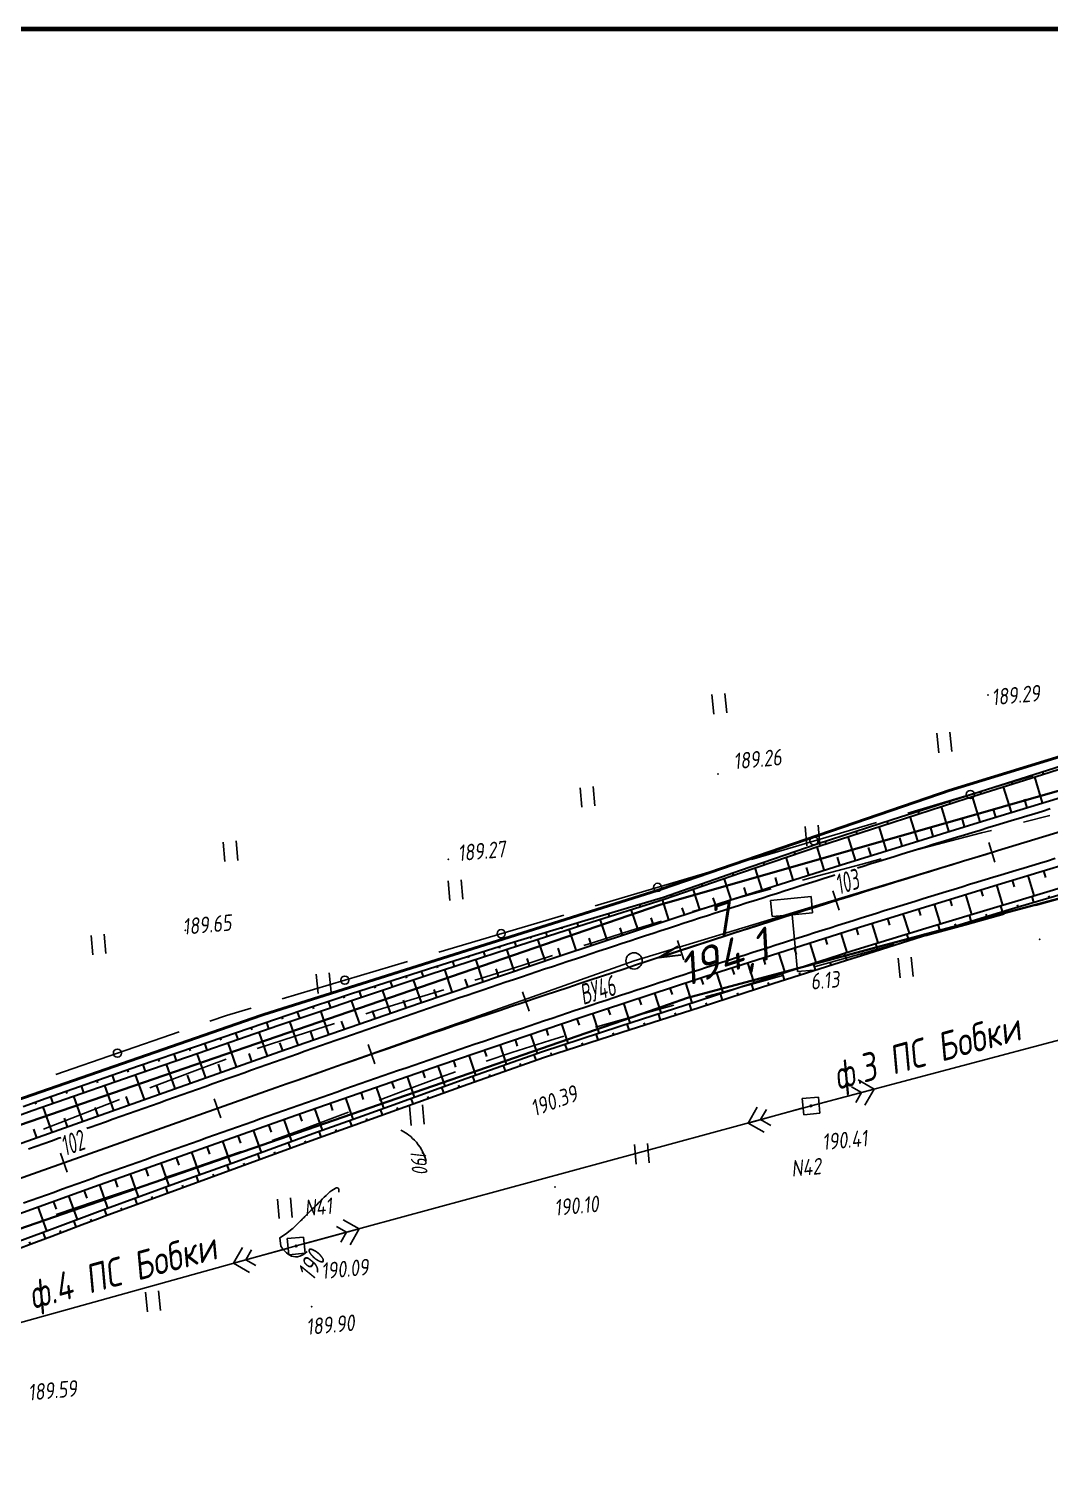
# Model space of a CAD drawing. Header units: millimetres. Extents: x 1808 to 2910, y -1045 to 155.
# Drawn here: x 1930 to 2055.2, y -933.8 to -755.5 of the extents above; entities that cross this region are included whole.
import ezdxf

# ---------------------------------------------------------------- set-up
doc = ezdxf.new("R2010")
doc.units = ezdxf.units.MM
doc.linetypes.add('CONTI', pattern=[0])
for name, color, linetype, lineweight in [('10', 1, 'Continuous', 35), ('КОПИЯ_ОСЬ_13_ОТКОСЫ', 7, 'Continuous', 30), ('КОПИЯ_ОСЬ_ГРАНИЦЫ_ПОЛОС', 7, 'Continuous', 30), ('ОСЬ_ВЕРХ_ПОКРЫТИЯ_ГРАНИЦЫ_ПОЛОС', 7, 'Continuous', 30), ('ОСЬ_ВЕРХ_ПОКРЫТИЯ_ОСЬ', 1, 'Continuous', 30), ('Уклоны ПЧ', 5, 'Continuous', 30)]:
    doc.layers.add(name, color=color, linetype=linetype, lineweight=lineweight)
for name, color, linetype in [('_Оформление', 7, 'Continuous'), ('_Ростелеком', 6, 'Continuous'), ('GOR_BDEFAULT', 212, 'CONTI'), ('NAD_MDEFAULT', 7, 'CONTI'), ('PI_OTDEFAULT', 172, 'CONTI'), ('PI_TTDEFAULT', 5, 'CONTI'), ('PLN_O', 7, 'CONTI'), ('SIT_LDEFAULT', 7, 'CONTI'), ('USLZNDEFAULT', 7, 'CONTI'), ('ZAPSKDEFAULT', 7, 'CONTI'), ('КОПИЯ_ОСЬ_ТАНГЕНСЫ', 1, 'Continuous'), ('ОСЬ_ВЕРХ_ПОКРЫТИЯ_ПИКЕТЫ', 1, 'Continuous')]:
    doc.layers.add(name, color=color, linetype=linetype)
doc.styles.add('eskd', font='isocpeur.ttf', dxfattribs={"width": 1.2, "height": 2})
doc.styles.add('SHRFT', font='isocpeui.ttf')
doc.styles.get("Standard").update_dxf_attribs({"font": 'isocpeui.ttf'})
doc.styles.add('ГОСТ', font='isocpeur.ttf', dxfattribs={"height": 4})
doc.linetypes.add('Связь', pattern='A,12.5,[130,ltypeshp.shx,S=1,R=-30,X=0,Y=0.9],1,[130,ltypeshp.shx,S=1,R=-30,X=0,Y=0.9],1,[130,ltypeshp.shx,S=1,R=-30,X=0,Y=0.9],4.5', length=19)

# ---------------------------------------------------------------- blocks, each defined once
blk = doc.blocks.new('BL_2011')
at = {"color": 0}
for p, q in [((0, 0), (0, 2.4)), ((1.6, 0), (1.6, 2.4))]:
    blk.add_line(p, q, dxfattribs=at)
blk = doc.blocks.new('BL_27')
at = {"color": 0}
for p, q in [((1, 1), (-1, 1)), ((-1, 1), (-1, -1)), ((1, -1), (1, 1)), ((-1, -1), (1, -1))]:
    blk.add_line(p, q, dxfattribs=at)
blk.add_circle((0, 0), 0.1, dxfattribs=at)
blk = doc.blocks.new('BL_13')
at = {"color": 0}
for p, q in [((-2.5, 7), (-2.5, 9)), ((-2.5, 9), (2.5, 9)), ((2.5, 9), (2.5, 7)), ((0, 7), (-2.5, 7)), ((0, 0), (0, 7)), ((2.5, 7), (0, 7)), ((2, 0), (0, 0))]:
    blk.add_line(p, q, dxfattribs=at)
blk = doc.blocks.new('Стрелка')
at = {"layer": 'Уклоны ПЧ', "ltscale": 2}
for points in [[(-0.02, -0.05), (-0.02, 17.97)], [(-0.02, -0.05), (-0.58, 2.62)], [(-0.02, -0.05), (0.53, 2.62)]]:
    blk.add_lwpolyline(points, dxfattribs=at)

msp = doc.modelspace()

# ---------------------------------------------------------------- linework, layer by layer
at = {"layer": '10'}
for points in [[(2340.8, -809.75), (2326.22, -807.28), (2312.08, -805.76), (2278.54, -802.18), (2261.97, -800.24), (2163.25, -813), (2163.25, -813), (2069.02, -837.92), (2070.37, -844.9), (2007.36, -862.93), (1993.22, -867.8), (1864.53, -912.06), (1853.36, -914.89)], [(2650.1, -861.16), (2626.95, -857.05), (2570.11, -856.09), (2565.26, -865.7), (2519.43, -865.27), (2470.7, -857.69), (2465.22, -856.38), (2469.16, -847.43), (2442.03, -843.61), (2381.61, -830.69), (2299.11, -815.87), (2220.12, -825.4), (2217.18, -825.21), (2172.07, -831.2), (2010.75, -874.33), (2006.06, -875.95), (1867.8, -923.77), (1857.45, -929.54)], [(1857.45, -929.54), (1867.8, -923.77), (2006.06, -875.95), (2010.75, -874.33), (2172.07, -831.2), (2217.18, -825.21), (2220.12, -825.4), (2299.11, -815.87), (2381.61, -830.69)]]:
    msp.add_lwpolyline(points, dxfattribs=at)
at = {"layer": '_Оформление', "lineweight": 70, "ltscale": 200}
msp.add_lwpolyline([(2910.36, -755.52), (1807.57, -755.52), (1807.57, -1041.4), (2910.36, -1041.4)], close=True, dxfattribs=at)
at = {"layer": '_Ростелеком', "color": 5, "linetype": 'Связь', "const_width": 0.35}
msp.add_lwpolyline([(2340.8, -809.75), (2326.23, -807.2), (2312.08, -805.76), (2291.55, -803.57), (2261.95, -801.04), (2233.77, -804.47), (2208.72, -807.74), (2183.25, -810.74), (2183.25, -810.74), (2163.25, -813), (2122.18, -823.87), (2079.78, -837.58), (2042.87, -848.89), (2007.26, -861.09), (1958.59, -876.44), (1920.12, -889.79), (1878.5, -904.36), (1855.21, -912.13), (1852.76, -912.74)], dxfattribs=at)
at = {"layer": 'GOR_BDEFAULT', "color": 212, "elevation": 190, "flags": 128}
for points in [[(1975.6, -890.56), (1975.77, -890.65), (1975.96, -890.76), (1976.15, -890.87), (1976.37, -891.01), (1976.58, -891.17), (1976.81, -891.35), (1977.04, -891.57), (1977.27, -891.8), (1977.51, -892.05), (1977.73, -892.34), (1977.95, -892.66), (1978.16, -893.03), (1978.36, -893.41), (1978.54, -893.84), (1978.7, -894.32)], [(1967.97, -898.17), (1967.99, -897.93), (1967.97, -897.77), (1967.91, -897.67), (1967.8, -897.63), (1967.67, -897.64), (1967.52, -897.71), (1967.32, -897.82), (1967.13, -897.97), (1966.9, -898.14), (1966.68, -898.34), (1966.44, -898.56), (1966.2, -898.78), (1965.95, -899.02), (1965.72, -899.26), (1965.5, -899.48), (1965.28, -899.7), (1965.08, -899.9), (1964.88, -900.09), (1964.71, -900.27), (1964.54, -900.43), (1964.38, -900.59), (1964.23, -900.75), (1964.09, -900.88), (1963.96, -901.02), (1963.83, -901.13), (1963.72, -901.26), (1963.61, -901.37), (1963.5, -901.47), (1963.4, -901.58), (1963.3, -901.67), (1963.22, -901.76), (1963.12, -901.85), (1963.05, -901.93), (1962.96, -902.02), (1962.88, -902.1), (1962.8, -902.17), (1962.73, -902.24), (1962.66, -902.31), (1962.59, -902.38), (1962.52, -902.44), (1962.46, -902.5), (1962.4, -902.56), (1962.34, -902.61), (1962.28, -902.67), (1962.22, -902.72), (1961.43, -903.3), (1960.77, -903.75), (1960.87, -904.78), (1960.98, -904.94), (1961.1, -905.11), (1961.24, -905.29), (1961.4, -905.46), (1961.58, -905.62), (1961.77, -905.77), (1961.97, -905.9), (1962.19, -906), (1962.43, -906.07), (1962.67, -906.1), (1962.94, -906.09), (1963.22, -906.01), (1963.5, -905.89), (1963.8, -905.69), (1964.12, -905.44)]]:
    msp.add_lwpolyline(points, dxfattribs=at)
at = {"layer": 'PI_TTDEFAULT', "color": 5}
for p in [(2047.58, -837.2, 189.29), (2014.47, -846.88, 189.26), (1981.4, -857.36, 189.27), (1949.16, -866.07, 189.65), (2053.92, -867.17, 190.2), (2025.89, -887.58, 190.41), (1994.49, -897.51, 190.1), (1962.76, -904.76, 190.09), (1964.67, -912.2, 189.9)]:
    msp.add_point(p, dxfattribs=at)
at = {"layer": 'PLN_O'}
for p, q in [((2053.08, -847.12), (2037.74, -851.67)), ((2033.9, -852.81), (2018.57, -857.37)), ((2014.73, -858.5), (1999.4, -863.06)), ((1995.56, -864.2), (1980.23, -868.75)), ((1976.39, -869.89), (1961.05, -874.45)), ((1952.18, -877.18), (1954.21, -876.48)), ((1957.22, -875.58), (1954.21, -876.48)), ((1933.29, -883.75), (1948.4, -878.49))]:
    msp.add_line(p, q, dxfattribs=at)
for centre in [(2045.41, -849.39), (2026.24, -855.08), (2007.07, -860.78), (1987.89, -866.47), (1968.72, -872.16), (1940.84, -881.12)]:
    msp.add_circle(centre, 0.5, dxfattribs=at)
at = {"layer": 'SIT_LDEFAULT', "color": 7}
for p, q in [((2055.18, -851.96), (2051.92, -852.79)), ((2048.03, -853.79), (2046.8, -854.1)), ((2042.09, -855.32), (2038.36, -856.29)), ((2046.8, -854.1), (2042.09, -855.32)), ((2034.49, -857.3), (2031.99, -857.96)), ((2026.89, -859.33), (2024.83, -859.89)), ((2031.99, -857.96), (2026.89, -859.32)), ((2020.98, -860.96), (2017.26, -862)), ((2017.26, -862), (2012.77, -863.32)), ((2053.42, -863.01), (2057.08, -862)), ((2012.77, -863.32), (2011.37, -863.75)), ((2044.75, -865.4), (2048.85, -864.27)), ((2048.85, -864.27), (2049.55, -864.07)), ((2003.8, -866.09), (1999.33, -867.5)), ((2007.55, -864.92), (2003.8, -866.09)), ((2040.64, -866.54), (2044.75, -865.4)), ((1999.33, -867.5), (1998.01, -867.93)), ((2032.43, -868.81), (2036.06, -867.8)), ((2039.92, -866.74), (2040.64, -866.54)), ((1994.2, -869.15), (1990.44, -870.35)), ((2026.43, -870.49), (2028.34, -869.95)), ((2028.34, -869.95), (2032.43, -868.81)), ((1986.03, -871.74), (1984.67, -872.17)), ((1990.44, -870.35), (1986.03, -871.74)), ((2019.81, -872.32), (2022.57, -871.56)), ((1980.85, -873.36), (1977.21, -874.47)), ((2014.89, -873.67), (2019.81, -872.32)), ((2025.89, -887.58), (2084.14, -872.1)), ((1977.21, -874.47), (1972.81, -875.82)), ((2004.26, -876.58), (2009.07, -875.25)), ((2012.93, -874.2), (2014.89, -873.67)), ((1972.81, -875.82), (1971.29, -876.29)), ((1999.44, -877.94), (2004.26, -876.59)), ((1964.01, -878.57), (1959.62, -880.01)), ((1967.47, -877.48), (1964.01, -878.57)), ((1959.62, -880.01), (1957.96, -880.56)), ((1989.18, -881.02), (1993.84, -879.56)), ((1993.84, -879.56), (1995.59, -879.05)), ((1954.19, -881.87), (1950.66, -883.15)), ((1986.06, -882.08), (1989.18, -881.03)), ((1950.66, -883.15), (1945.69, -885.03)), ((1976.15, -885.67), (1980.47, -884.05)), ((1980.47, -884.04), (1982.29, -883.39)), ((1945.69, -885.03), (1944.81, -885.36)), ((1972.94, -886.9), (1976.15, -885.67)), ((2026.85, -887.32), (2033.62, -885.52)), ((2030.85, -885.23), (2032.07, -885.94)), ((2032.07, -885.94), (2031.37, -887.17)), ((2033.62, -885.52), (2031.66, -884.4)), ((2032.48, -887.49), (2033.62, -885.52)), ((1940.5, -887.04), (1935.26, -889.09)), ((1941.09, -886.81), (1940.5, -887.04)), ((1962.76, -904.76), (2025.89, -887.58)), ((2019.29, -887.72), (2018.17, -889.69)), ((2024.92, -887.84), (2018.17, -889.69)), ((1935.26, -889.09), (1931.76, -890.44)), ((1963.22, -890.6), (1967.54, -888.98)), ((1967.54, -888.98), (1969.19, -888.34)), ((2018.17, -889.69), (2020.13, -890.8)), ((2019.71, -889.26), (2020.41, -888.03)), ((2020.94, -889.97), (2019.71, -889.26)), ((1959.82, -891.82), (1963.21, -890.59)), ((1954.24, -893.8), (1956.05, -893.16)), ((1949.13, -895.55), (1954.24, -893.8)), ((1946.59, -896.42), (1949.13, -895.55)), ((1938.28, -899.23), (1942.81, -897.7)), ((1933.33, -900.89), (1938.28, -899.23)), ((1970.48, -902.65), (1968.52, -901.54)), ((1963.73, -904.5), (1970.48, -902.65)), ((1967.71, -902.37), (1968.94, -903.08)), ((1968.94, -903.08), (1968.24, -904.31)), ((1969.36, -904.62), (1970.48, -902.65)), ((1897.03, -923), (1962.76, -904.76)), ((1956.17, -904.93), (1955.06, -906.89)), ((1961.8, -905.03), (1955.06, -906.89)), ((1956.59, -906.47), (1957.29, -905.24)), ((1955.06, -906.89), (1957.03, -908.01)), ((1957.82, -907.16), (1956.59, -906.47))]:
    msp.add_line(p, q, dxfattribs=at)
at = {"layer": 'КОПИЯ_ОСЬ_13_ОТКОСЫ'}
for points in [[(1854.16, -917.75), (1854.28, -917.72), (1859.02, -916.33), (1864.7, -914.57), (1866.59, -913.97), (1868.94, -913.21), (1871.3, -912.43), (1873.66, -911.64), (1876.39, -910.72), (1879.31, -909.71), (1883.54, -908.24), (1891.07, -905.59), (1960.77, -880.92), (1977.89, -874.97), (1995.07, -869.16), (2012.29, -863.51), (2029.57, -858.01), (2046.89, -852.66), (2118.67, -830.87)], [(1856.46, -926.01), (1857.6, -925.68), (1859.06, -925.24), (1860.51, -924.8), (1861.96, -924.36), (1863.41, -923.91), (1865.34, -923.29), (1866.78, -922.83), (1869.9, -921.81), (1873.01, -920.77), (1874.92, -920.13), (1877.78, -919.15), (1880.62, -918.15), (1883.94, -916.98), (1889.14, -915.13), (1938.05, -897.45), (1963.43, -888.47), (1980.48, -882.54), (1997.59, -876.75), (2014.75, -871.12), (2031.96, -865.64), (2049.22, -860.31), (2115.24, -840.27)], [(1929.27, -887.64), (1932.1, -886.64), (1943.43, -882.67), (1950.43, -880.28), (1960.36, -876.9), (1964.89, -875.37), (1967.15, -874.6), (1969.42, -873.85), (1978.98, -870.77), (1988.55, -867.74), (1998.15, -864.83), (2007.78, -861.97), (2017.25, -858.66), (2026.75, -855.4), (2035.84, -852.45), (2044.94, -849.54), (2064.93, -843.21)], [(1927.67, -889.11), (1930.51, -888.12), (1932.39, -887.46), (1943.73, -883.53), (1950.73, -881.13), (1960.64, -877.7), (1965.16, -876.15), (1969.68, -874.6), (1979.2, -871.43), (1988.74, -868.31), (1998.29, -865.24), (2007.86, -862.23), (2017.35, -858.95), (2026.85, -855.72), (2035.94, -852.77), (2045.04, -849.86), (2054.25, -846.93), (2065.01, -843.5)], [(1927.67, -889.11), (1930.51, -888.12), (1932.39, -887.46), (1943.73, -883.53), (1950.73, -881.13), (1960.64, -877.7), (1965.16, -876.15), (1969.68, -874.6), (1979.2, -871.43), (1988.74, -868.31), (1998.29, -865.24), (2007.86, -862.23), (2017.35, -858.95), (2026.85, -855.72), (2035.94, -852.77), (2045.04, -849.86), (2054.25, -846.93), (2065.01, -843.5)], [(2054.25, -846.59), (2054.35, -846.9)], [(2048.54, -848.41), (2048.57, -848.51)], [(2050.46, -851.57), (2049.5, -848.44)], [(2050.44, -847.8), (2050.54, -848.11)], [(2052.35, -847.2), (2052.38, -847.3)], [(2054.28, -850.41), (2053.32, -847.23)], [(2042.82, -850.22), (2042.92, -850.54)], [(2044.72, -849.61), (2044.76, -849.72)], [(2046.62, -852.74), (2045.68, -849.66)], [(2046.63, -849.01), (2046.73, -849.32)], [(2052.37, -850.99), (2052.05, -849.95)], [(2037.1, -852.05), (2037.14, -852.15)], [(2038.97, -855.08), (2038.05, -852.09)], [(2039.01, -851.44), (2039.11, -851.75)], [(2040.91, -850.83), (2040.94, -850.93)], [(2042.8, -853.9), (2041.87, -850.87)], [(2048.54, -852.15), (2048.23, -851.13)], [(2031.39, -853.89), (2031.5, -854.21)], [(2033.29, -853.27), (2033.33, -853.38)], [(2035.15, -856.26), (2034.24, -853.32)], [(2035.2, -852.66), (2035.3, -852.98)], [(2040.88, -854.49), (2040.58, -853.5)], [(2044.71, -853.32), (2044.4, -852.31)], [(2025.69, -855.76), (2025.73, -855.87)], [(2027.51, -858.65), (2026.62, -855.8)], [(2027.59, -855.13), (2027.69, -855.45)], [(2029.49, -854.51), (2029.52, -854.61)], [(2031.33, -857.45), (2030.43, -854.56)], [(2037.06, -855.67), (2036.76, -854.69)], [(2021.91, -857.06), (2021.94, -857.16)], [(2023.7, -859.86), (2022.82, -857.09)], [(2023.8, -856.41), (2023.9, -856.72)], [(2029.42, -858.05), (2029.12, -857.1)], [(2033.24, -856.86), (2032.94, -855.89)], [(2016.23, -859.01), (2016.33, -859.3)], [(2018.12, -858.36), (2018.16, -858.46)], [(2019.89, -861.07), (2019.03, -858.38)], [(2020.02, -857.71), (2020.12, -858.01)], [(2025.61, -859.25), (2025.32, -858.33)], [(2052.47, -859.32), (2053.22, -861.8)], [(2054.38, -858.74), (2054.63, -859.57)], [(1928.1, -905.32), (1930.91, -904.25), (1932.78, -903.55), (1936.53, -902.14), (1938.4, -901.43), (1939.33, -901.08), (1948.72, -897.63), (1965.51, -891.52), (1969.97, -889.91), (1983.81, -884.93), (1993.21, -881.6), (2002.69, -878.54), (2012.19, -875.53), (2021.21, -872.59), (2030.25, -869.7), (2032.06, -869.13), (2041.12, -866.29), (2050.19, -863.5), (2058.53, -861.05)], [(1928.76, -904.16), (1932.51, -902.77), (1939.07, -900.32), (1948.47, -896.91), (1955.43, -894.4), (1965.26, -890.82), (1969.73, -889.2), (1974.19, -887.6), (1983.58, -884.24), (1992.98, -880.92), (2002.44, -877.8), (2011.93, -874.72), (2021.4, -871.62), (2030.89, -868.56), (2039.97, -865.78), (2049.06, -863.05), (2050.89, -862.5), (2058.3, -860.28)], [(1928.76, -904.16), (1932.51, -902.77), (1939.07, -900.32), (1948.47, -896.91), (1955.43, -894.4), (1965.26, -890.82), (1969.73, -889.2), (1974.19, -887.6), (1983.58, -884.24), (1992.98, -880.92), (2002.44, -877.8), (2011.93, -874.72), (2021.4, -871.62), (2030.89, -868.56), (2039.97, -865.78), (2049.06, -863.05), (2050.89, -862.5), (2058.3, -860.28)], [(2010.57, -860.99), (2010.6, -861.07)], [(2012.27, -863.51), (2011.45, -860.98)], [(2012.46, -860.33), (2012.55, -860.6)], [(2014.35, -859.67), (2014.38, -859.76)], [(2016.08, -862.29), (2015.24, -859.67)], [(2017.98, -861.68), (2017.7, -860.81)], [(2021.79, -860.46), (2021.51, -859.56)], [(2046.72, -861.07), (2046.97, -861.88)], [(2048.63, -860.49), (2049.38, -862.95)], [(2050.56, -859.9), (2050.8, -860.72)], [(2004.86, -862.83), (2004.95, -863.14)], [(2006.78, -862.26), (2006.81, -862.36)], [(2008.47, -864.75), (2007.67, -862.29)], [(2008.68, -861.65), (2008.77, -861.91)], [(2014.18, -862.9), (2013.9, -862.06)], [(2040.99, -862.83), (2041.73, -865.25)], [(2042.9, -862.24), (2043.14, -863.05)], [(2044.81, -861.66), (2045.56, -864.1)], [(2051.28, -863.18), (2051.21, -862.94)], [(2053.2, -862.62), (2052.98, -861.88)], [(2055.11, -862.05), (2055.04, -861.81)], [(1999.11, -864.54), (1999.15, -864.69)], [(2000.87, -867.24), (2000.02, -864.69)], [(2001.03, -863.97), (2001.14, -864.34)], [(2002.94, -863.4), (2002.98, -863.52)], [(2004.67, -865.99), (2003.84, -863.49)], [(2006.57, -865.37), (2006.29, -864.53)], [(2010.37, -864.13), (2010.1, -863.31)], [(2035.26, -864.61), (2035.5, -865.4)], [(2037.16, -864.01), (2037.91, -866.41)], [(2039.08, -863.42), (2039.32, -864.22)], [(2045.54, -864.93), (2045.3, -864.17)], [(2047.45, -864.34), (2047.37, -864.09)], [(2049.36, -863.76), (2049.14, -863.03)], [(1993.37, -866.27), (1993.51, -866.77)], [(1995.28, -865.7), (1995.33, -865.86)], [(1997.07, -868.5), (1996.21, -865.91)], [(1997.19, -865.12), (1997.32, -865.55)], [(2002.76, -866.61), (2002.49, -865.76)], [(2029.53, -866.4), (2030.27, -868.76)], [(2031.44, -865.8), (2031.68, -866.59)], [(2033.35, -865.2), (2034.09, -867.58)], [(2037.9, -867.3), (2037.64, -866.49)], [(2039.8, -866.7), (2039.72, -866.43)], [(2041.71, -866.11), (2041.47, -865.33)], [(2043.63, -865.52), (2043.54, -865.26)], [(1987.63, -868.03), (1987.69, -868.23)], [(1989.54, -867.44), (1989.71, -867.99)], [(1991.45, -866.86), (1991.51, -867.04)], [(1993.27, -869.76), (1992.39, -867.13)], [(1995.17, -869.13), (1994.88, -868.25)], [(1998.97, -867.87), (1998.68, -867)], [(2023.81, -868.21), (2024.06, -869.01)], [(2025.72, -867.61), (2026.47, -869.98)], [(2027.62, -867.01), (2027.87, -867.79)], [(2034.08, -868.49), (2033.82, -867.66)], [(2035.99, -867.89), (2035.9, -867.62)], [(1981.91, -869.84), (1982.11, -870.47)], [(1983.81, -869.23), (1983.88, -869.44)], [(1985.69, -872.31), (1984.77, -869.6)], [(1985.72, -868.63), (1985.91, -869.23)], [(1989.48, -871.03), (1988.58, -868.36)], [(1991.38, -870.4), (1991.08, -869.5)], [(2018.1, -870.04), (2018.87, -872.44)], [(2020, -869.43), (2020.26, -870.23)], [(2021.9, -868.82), (2022.67, -871.21)], [(2026.45, -870.91), (2026.18, -870.07)], [(2028.36, -870.3), (2028.27, -870.02)], [(2030.26, -869.7), (2029.99, -868.84)], [(2032.17, -869.09), (2032.08, -868.81)], [(1976.19, -871.66), (1976.27, -871.9)], [(1978.1, -871.05), (1978.31, -871.73)], [(1980, -870.44), (1980.07, -870.67)], [(1981.9, -873.6), (1980.97, -870.85)], [(1987.58, -871.67), (1987.28, -870.77)], [(2014.29, -871.27), (2015.07, -873.69)], [(2016.19, -870.66), (2016.45, -871.46)], [(2022.64, -872.13), (2022.38, -871.3)], [(2024.55, -871.52), (2024.46, -871.24)], [(1970.48, -873.5), (1970.72, -874.25)], [(1972.38, -872.89), (1972.46, -873.14)], [(1974.33, -876.19), (1973.36, -873.37)], [(1974.29, -872.27), (1974.52, -872.99)], [(1978.12, -874.89), (1977.16, -872.11)], [(1980.01, -874.24), (1979.69, -873.31)], [(1983.8, -872.95), (1983.48, -872.04)], [(2008.58, -873.13), (2008.85, -873.93)], [(2010.48, -872.51), (2011.27, -874.93)], [(2012.39, -871.89), (2012.65, -872.7)], [(2018.84, -873.36), (2018.57, -872.54)], [(2020.74, -872.75), (2020.65, -872.47)], [(1964.79, -875.4), (1964.88, -875.66)], [(1966.68, -874.75), (1966.95, -875.54)], [(1968.58, -874.12), (1968.66, -874.38)], [(1970.55, -877.5), (1969.56, -874.64)], [(1976.23, -875.54), (1975.9, -874.6)], [(2002.88, -875), (2003.67, -877.4)], [(2004.78, -874.37), (2005.04, -875.17)], [(2006.68, -873.75), (2007.47, -876.16)], [(2011.23, -875.83), (2010.97, -875.03)], [(2013.13, -875.22), (2013.04, -874.95)], [(2015.03, -874.6), (2014.77, -873.78)], [(2016.94, -873.98), (2016.85, -873.71)], [(1961, -876.68), (1961.09, -876.95)], [(1962.89, -876.04), (1963.16, -876.83)], [(1966.78, -878.81), (1965.77, -875.94)], [(1968.67, -878.16), (1968.33, -877.2)], [(1972.44, -876.84), (1972.12, -875.89)], [(1997.19, -876.89), (1997.45, -877.68)], [(1999.08, -876.26), (1999.88, -878.64)], [(2000.98, -875.63), (2001.25, -876.42)], [(2007.41, -877.04), (2007.17, -876.26)], [(2009.32, -876.44), (2009.24, -876.18)], [(1955.32, -878.61), (1955.6, -879.44)], [(1957.21, -877.97), (1957.31, -878.25)], [(1959.23, -881.47), (1958.2, -878.54)], [(1959.1, -877.32), (1959.38, -878.13)], [(1963, -880.14), (1961.98, -877.24)], [(1964.89, -879.47), (1964.55, -878.51)], [(1991.5, -878.79), (1992.29, -881.16)], [(1993.39, -878.16), (1993.66, -878.95)], [(1995.29, -877.52), (1996.08, -879.89)], [(1999.79, -879.47), (1999.56, -878.74)], [(2001.7, -878.86), (2001.62, -878.62)], [(2003.6, -878.25), (2003.36, -877.5)], [(2005.51, -877.65), (2005.43, -877.39)], [(1949.64, -880.55), (1949.74, -880.83)], [(1951.53, -879.9), (1951.82, -880.75)], [(1953.43, -879.26), (1953.52, -879.54)], [(1955.46, -882.8), (1954.41, -879.85)], [(1961.12, -880.8), (1960.77, -879.83)], [(1985.81, -880.72), (1986.09, -881.53)], [(1987.71, -880.07), (1988.52, -882.48)], [(1989.6, -879.43), (1989.87, -880.24)], [(1995.99, -880.7), (1995.76, -880)], [(1997.89, -880.09), (1997.81, -879.85)], [(1943.96, -882.49), (1944.25, -883.35)], [(1945.85, -881.84), (1945.95, -882.13)], [(1947.92, -885.47), (1946.85, -882.46)], [(1947.75, -881.2), (1948.04, -882.05)], [(1951.69, -884.14), (1950.63, -881.16)], [(1953.57, -883.47), (1953.22, -882.48)], [(1957.34, -882.14), (1957, -881.15)], [(1982.03, -882.01), (1982.31, -882.84)], [(1983.92, -881.36), (1984.76, -883.82)], [(1990.3, -882.63), (1990.22, -882.4)], [(1992.19, -881.96), (1991.95, -881.28)], [(1994.08, -881.32), (1994.01, -881.09)], [(1940.19, -883.81), (1940.48, -884.66)], [(1942.07, -883.15), (1942.17, -883.43)], [(1944.15, -886.81), (1943.07, -883.76)], [(1949.8, -884.8), (1949.45, -883.8)], [(1976.35, -883.96), (1977.23, -886.5)], [(1978.24, -883.3), (1978.54, -884.15)], [(1980.14, -882.66), (1980.99, -885.16)], [(1984.65, -884.63), (1984.4, -883.94)], [(1986.53, -883.96), (1986.45, -883.73)], [(1988.42, -883.29), (1988.18, -882.61)], [(1934.52, -885.79), (1934.62, -886.07)], [(1936.41, -885.13), (1936.7, -885.97)], [(1938.3, -884.47), (1938.4, -884.75)], [(1940.38, -888.14), (1939.29, -885.07)], [(1946.03, -886.14), (1945.67, -885.12)], [(1970.69, -885.92), (1970.99, -886.8)], [(1972.57, -885.27), (1973.47, -887.86)], [(1974.46, -884.61), (1974.76, -885.47)], [(1980.88, -885.98), (1980.63, -885.29)], [(1982.77, -885.3), (1982.68, -885.07)], [(1930.75, -887.12), (1930.84, -887.39)], [(1932.83, -890.81), (1931.73, -887.7)], [(1932.63, -886.45), (1932.92, -887.28)], [(1936.61, -889.48), (1935.51, -886.38)], [(1938.49, -888.81), (1938.13, -887.78)], [(1942.26, -887.47), (1941.9, -886.45)], [(1965.02, -887.91), (1965.96, -890.56)], [(1966.91, -887.24), (1967.22, -888.13)], [(1968.8, -886.58), (1969.71, -889.21)], [(1975.24, -888.01), (1975.15, -887.78)], [(1977.12, -887.33), (1976.87, -886.64)], [(1979, -886.65), (1978.92, -886.42)], [(1934.72, -890.14), (1934.35, -889.1)], [(1961.25, -889.24), (1962.2, -891.93)], [(1963.14, -888.57), (1963.45, -889.47)], [(1969.59, -890.04), (1969.34, -889.34)], [(1971.47, -889.37), (1971.39, -889.13)], [(1973.36, -888.69), (1973.1, -887.99)], [(1930.95, -891.48), (1930.58, -890.43)], [(1955.59, -891.24), (1955.92, -892.16)], [(1957.48, -890.57), (1958.45, -893.3)], [(1959.37, -889.91), (1959.69, -890.81)], [(1965.83, -891.4), (1965.58, -890.7)], [(1967.71, -890.72), (1967.63, -890.49)], [(1949.94, -893.24), (1950.92, -896.02)], [(1951.82, -892.58), (1952.15, -893.5)], [(1953.71, -891.91), (1954.69, -894.67)], [(1960.19, -893.46), (1960.11, -893.22)], [(1962.07, -892.77), (1961.82, -892.07)], [(1963.95, -892.09), (1963.87, -891.85)], [(1946.17, -894.58), (1947.16, -897.38)], [(1948.05, -893.91), (1948.38, -894.85)], [(1954.56, -895.51), (1954.3, -894.81)], [(1956.43, -894.83), (1956.35, -894.59)], [(1958.31, -894.14), (1958.06, -893.44)], [(1940.51, -896.58), (1940.85, -897.53)], [(1942.4, -895.91), (1943.4, -898.75)], [(1944.28, -895.24), (1944.62, -896.19)], [(1950.8, -896.88), (1950.54, -896.16)], [(1952.68, -896.19), (1952.59, -895.96)], [(1934.86, -898.6), (1935.91, -901.5)], [(1936.74, -897.92), (1937.09, -898.89)], [(1938.63, -897.25), (1939.64, -900.11)], [(1947.04, -898.25), (1946.77, -897.52)], [(1948.92, -897.56), (1948.83, -897.32)], [(1931.1, -899.96), (1932.16, -902.9)], [(1932.98, -899.28), (1933.34, -900.26)], [(1939.53, -901.01), (1939.25, -900.25)], [(1941.41, -900.32), (1941.31, -900.07)], [(1943.28, -899.63), (1943.01, -898.89)], [(1945.16, -898.94), (1945.07, -898.69)], [(1935.79, -902.42), (1935.5, -901.65)], [(1937.66, -901.71), (1937.56, -901.46)], [(1932.04, -903.83), (1931.75, -903.05)], [(1933.92, -903.12), (1933.82, -902.86)], [(1930.17, -904.53), (1930.07, -904.27)]]:
    msp.add_lwpolyline(points, dxfattribs=at)
at = {"layer": 'КОПИЯ_ОСЬ_ГРАНИЦЫ_ПОЛОС'}
for points in [[(2055.22, -851.17), (2054.26, -851.46), (2053.31, -851.75), (2052.35, -852.04), (2051.4, -852.33), (2050.44, -852.62), (2049.48, -852.91), (2048.53, -853.2), (2047.57, -853.49), (2046.61, -853.79), (2045.65, -854.08), (2044.7, -854.37), (2043.74, -854.66), (2042.78, -854.95), (2041.83, -855.25), (2040.87, -855.54), (2039.91, -855.84), (2038.96, -856.13), (2038, -856.43), (2037.04, -856.72), (2036.09, -857.02), (2035.13, -857.32), (2034.18, -857.61), (2033.22, -857.91), (2032.26, -858.21), (2031.57, -858.42)], [(2028.79, -859.3), (2028.44, -859.41), (2027.49, -859.71), (2026.53, -860.01), (2025.58, -860.31), (2024.63, -860.61), (2023.67, -860.91), (2022.72, -861.22), (2021.76, -861.52), (2020.81, -861.82), (2019.86, -862.13), (2018.9, -862.43), (2017.95, -862.74), (2017, -863.04), (2016.04, -863.35), (2015.09, -863.65), (2014.14, -863.96), (2013.19, -864.27), (2012.23, -864.58), (2011.28, -864.88), (2010.33, -865.19), (2009.38, -865.5), (2008.42, -865.81), (2007.47, -866.12), (2006.52, -866.43), (2005.57, -866.74), (2004.62, -867.06), (2003.67, -867.37), (2002.72, -867.68), (2001.77, -867.99), (2000.82, -868.31), (1999.87, -868.62), (1998.92, -868.94), (1997.97, -869.25), (1997.02, -869.57), (1996.07, -869.88), (1995.12, -870.2), (1994.17, -870.51), (1993.22, -870.83), (1992.27, -871.15), (1991.32, -871.47), (1990.37, -871.79), (1989.42, -872.11), (1988.47, -872.42), (1987.52, -872.74), (1986.58, -873.07), (1985.63, -873.39), (1984.68, -873.71), (1983.73, -874.03), (1982.78, -874.35), (1981.84, -874.67), (1980.89, -875), (1979.94, -875.32), (1979, -875.65), (1978.05, -875.97), (1977.1, -876.29), (1976.16, -876.62), (1975.21, -876.95), (1974.26, -877.27), (1973.32, -877.6), (1972.37, -877.93), (1971.43, -878.25), (1970.48, -878.58), (1969.53, -878.91), (1968.59, -879.24), (1967.64, -879.57), (1966.7, -879.9), (1965.75, -880.23), (1964.81, -880.56), (1963.87, -880.89), (1962.92, -881.23), (1961.98, -881.56), (1961.03, -881.89), (1960.09, -882.22), (1959.15, -882.56), (1958.2, -882.89), (1957.26, -883.22), (1956.32, -883.56), (1955.38, -883.89), (1954.43, -884.23), (1953.49, -884.56), (1952.55, -884.89), (1951.61, -885.23), (1950.67, -885.56), (1949.72, -885.89), (1948.78, -886.23), (1947.84, -886.56), (1946.9, -886.89), (1945.95, -887.23), (1945.01, -887.56), (1944.07, -887.89), (1943.13, -888.23), (1942.19, -888.56), (1941.24, -888.89), (1940.3, -889.23), (1939.36, -889.56), (1938.42, -889.89), (1937.48, -890.23), (1937.11, -890.36)], [(1933.9, -891.49), (1933.71, -891.56), (1932.76, -891.9), (1931.82, -892.23), (1930.88, -892.56), (1929.94, -892.9)]]:
    msp.add_lwpolyline(points, dxfattribs=at)
at = {"layer": 'КОПИЯ_ОСЬ_ТАНГЕНСЫ'}
for p, q in [((2004.19, -869.8), (2152.57, -824.75)), ((1855.47, -922.44), (2004.19, -869.8))]:
    msp.add_line(p, q, dxfattribs=at)
msp.add_circle((2004.19, -869.8), 1, dxfattribs=at)
at = {"layer": 'ОСЬ_ВЕРХ_ПОКРЫТИЯ_ГРАНИЦЫ_ПОЛОС'}
for points in [[(1854.16, -917.75), (1854.28, -917.72), (1859.02, -916.33), (1864.7, -914.57), (1866.59, -913.97), (1868.94, -913.21), (1871.3, -912.43), (1873.66, -911.64), (1876.39, -910.72), (1879.31, -909.71), (1883.54, -908.24), (1891.07, -905.59), (1960.77, -880.92), (1977.89, -874.97), (1995.07, -869.16), (2012.29, -863.51), (2029.57, -858.01), (2046.89, -852.66), (2118.67, -830.87)], [(1856.46, -926.01), (1857.6, -925.68), (1859.06, -925.24), (1860.51, -924.8), (1861.96, -924.36), (1863.41, -923.91), (1865.34, -923.29), (1866.78, -922.83), (1869.9, -921.81), (1873.01, -920.77), (1874.92, -920.13), (1877.78, -919.15), (1880.62, -918.15), (1883.94, -916.98), (1889.14, -915.13), (1938.05, -897.45), (1963.43, -888.47), (1980.48, -882.54), (1997.59, -876.75), (2014.75, -871.12), (2031.96, -865.64), (2049.22, -860.31), (2115.24, -840.27)], [(2055.81, -857.26), (2054.86, -857.55), (2053.91, -857.84), (2052.95, -858.13), (2052, -858.42), (2051.04, -858.71), (2050.09, -859), (2049.14, -859.29), (2048.18, -859.58), (2047.23, -859.87), (2046.28, -860.16), (2045.33, -860.45), (2044.38, -860.74), (2043.43, -861.03), (2042.47, -861.33), (2041.52, -861.62), (2040.57, -861.91), (2039.62, -862.21), (2038.67, -862.5), (2037.72, -862.79), (2036.77, -863.09), (2035.82, -863.38), (2034.87, -863.68), (2033.92, -863.98), (2032.97, -864.27), (2032.02, -864.57), (2031.07, -864.87), (2030.12, -865.17), (2029.17, -865.47), (2028.22, -865.77), (2027.27, -866.07), (2026.32, -866.37), (2025.37, -866.67), (2024.42, -866.97), (2023.48, -867.27), (2022.53, -867.57), (2021.58, -867.87), (2020.63, -868.18), (2019.68, -868.48), (2018.74, -868.78), (2017.79, -869.09), (2016.84, -869.39), (2015.89, -869.7), (2014.95, -870.01), (2014, -870.31), (2013.05, -870.62), (2012.11, -870.93), (2011.16, -871.23), (2010.21, -871.54), (2009.27, -871.85), (2008.32, -872.16), (2007.37, -872.47), (2006.43, -872.78), (2005.48, -873.09), (2004.54, -873.4), (2003.59, -873.71), (2002.65, -874.02), (2001.7, -874.33), (2000.76, -874.65), (1999.81, -874.96), (1998.87, -875.27), (1997.92, -875.59), (1996.98, -875.9), (1996.03, -876.22), (1995.09, -876.53), (1994.15, -876.85), (1993.2, -877.16), (1992.26, -877.48), (1991.31, -877.8), (1990.37, -878.12), (1989.43, -878.43), (1988.49, -878.75), (1987.54, -879.07), (1986.6, -879.39), (1985.66, -879.71), (1984.72, -880.03), (1983.77, -880.35), (1982.83, -880.67), (1981.89, -881), (1980.95, -881.32), (1980.01, -881.64), (1979.06, -881.96), (1978.12, -882.29), (1977.18, -882.61), (1976.24, -882.94), (1975.3, -883.26), (1974.36, -883.59), (1973.42, -883.91), (1972.48, -884.24), (1971.54, -884.57), (1970.6, -884.89), (1969.66, -885.22), (1968.72, -885.55), (1967.78, -885.88), (1966.84, -886.21), (1965.9, -886.54), (1964.96, -886.87), (1964.02, -887.2), (1963.08, -887.53), (1962.15, -887.86), (1961.21, -888.19), (1960.27, -888.53), (1959.33, -888.86), (1958.39, -889.19), (1957.45, -889.52), (1956.51, -889.86), (1955.57, -890.19), (1954.63, -890.52), (1953.69, -890.85), (1952.75, -891.19), (1951.81, -891.52), (1950.87, -891.85), (1949.93, -892.18), (1948.99, -892.52), (1948.05, -892.85), (1947.11, -893.18), (1946.17, -893.51), (1945.23, -893.85), (1944.29, -894.18), (1943.35, -894.51), (1942.41, -894.84), (1941.47, -895.18), (1940.54, -895.51), (1939.6, -895.84), (1938.66, -896.17), (1937.72, -896.51), (1936.79, -896.84), (1935.86, -897.18), (1934.93, -897.52), (1934, -897.85), (1933.07, -898.19), (1932.14, -898.52), (1931.21, -898.86), (1930.28, -899.2), (1929.34, -899.53)]]:
    msp.add_lwpolyline(points, dxfattribs=at)
at = {"layer": 'ОСЬ_ВЕРХ_ПОКРЫТИЯ_ОСЬ'}
msp.add_lwpolyline([(1894.32, -908.69), (1960.27, -885.34), (1960.27, -885.34, -0.011361), (2048.76, -856.27), (2048.76, -856.27), (2113.78, -836.53)], format="xyb", dxfattribs=at)
at = {"layer": 'ОСЬ_ВЕРХ_ПОКРЫТИЯ_ПИКЕТЫ'}
for p, q in [((2048.42, -857.68), (2047.69, -855.29)), ((2029.32, -863.58), (2028.57, -861.2)), ((2029.32, -863.58), (2028.57, -861.2)), ((2010.28, -869.68), (2009.51, -867.3)), ((1991.31, -875.95), (1990.51, -873.58)), ((1972.39, -882.42), (1971.57, -880.06)), ((1953.54, -889.05), (1952.7, -886.7)), ((1934.68, -895.73), (1933.85, -893.37)), ((1934.68, -895.73), (1933.85, -893.37))]:
    msp.add_line(p, q, dxfattribs=at)

# ---------------------------------------------------------------- block references
at = {"layer": 'USLZNDEFAULT', "color": 7, "rotation": 5.244115039693727}
for name, p in [('BL_13', (2024.23, -871.11)), ('BL_27', (2025.89, -887.58)), ('BL_27', (1962.76, -904.76))]:
    msp.add_blockref(name, p, dxfattribs=at)
at = {"layer": 'ZAPSKDEFAULT', "color": 7, "rotation": 5.244115039693727}
for p in [(2013.95, -839.53), (2041.54, -844.27), (1997.78, -850.95), (2025.37, -855.7), (1954.01, -857.63), (1981.61, -862.38), (1937.84, -869.06), (2036.8, -871.87), (1965.44, -873.8), (1976.86, -889.97), (2004.46, -894.72), (1960.69, -901.4), (1944.52, -912.82)]:
    msp.add_blockref('BL_2011', p, dxfattribs=at)
at = {"layer": 'Уклоны ПЧ', "rotation": 288.1359493638935}
msp.add_blockref('Стрелка', (2007.27, -869.38), dxfattribs=at)

# ---------------------------------------------------------------- texts
at = {"layer": 'GOR_BDEFAULT', "color": 212, "style": 'SHRFT', "width": 0.75}
for height, rotation, p in [(1.914, 274.7303, (1976.73, -893.06, 190)), (2.362, 62.1031, (1964.84, -909.17, 190))]:
    msp.add_text('190', height=height, rotation=rotation, dxfattribs=at).set_placement(p)
at = {"layer": 'NAD_MDEFAULT', "color": 7, "style": 'eskd', "oblique": 10, "width": 0.8}
for s, p in [('6.13', (2025.89, -873.34)), ('N42', (2023.54, -896.28)), ('N41', (1963.85, -901.12))]:
    msp.add_text(s, height=2, rotation=5.2441, dxfattribs=at).set_placement(p)
at = {"layer": 'PI_OTDEFAULT', "color": 172, "style": 'eskd', "oblique": 10, "width": 0.8}
for s, rotation, p in [('189.29', 5.2441, (2048.11, -838.47)), ('189.26', 5.2441, (2016.46, -846.32)), ('189.27', 5.2441, (1982.65, -857.59)), ('189.65', 5.2441, (1948.93, -866.62)), ('190.39', 20.2441, (1991.97, -888.9)), ('190.41', 5.2441, (2027.33, -893.02)), ('190.10', 5.2441, (1994.49, -901.07)), ('190.09', 5.2441, (1965.9, -908.84)), ('189.90', 5.2441, (1964.07, -915.69)), ('189.59', 5.2441, (1929.96, -923.74))]:
    msp.add_text(s, height=2, rotation=rotation, dxfattribs=at).set_placement(p)
at = {"layer": 'PLN_O', "style": 'eskd', "oblique": 10, "width": 0.8}
for s, p in [('ф.3 ПС Бобки', (2029.14, -885.65)), ('ф.4 ПС Бобки', (1930.45, -912.54))]:
    msp.add_text(s, height=3.5, rotation=15.2441, dxfattribs=at).set_placement(p)
at = {"layer": 'КОПИЯ_ОСЬ_ТАНГЕНСЫ', "width": 0.6}
msp.add_text('ВУ46', height=2.5, rotation=16.8868, dxfattribs=at).set_placement((1997.95, -875.21))
at = {"layer": 'ОСЬ_ВЕРХ_ПОКРЫТИЯ_ПИКЕТЫ', "width": 0.6}
for s, rotation, p in [('103', 17.4665, (2029.29, -861.72)), ('102', 19.4905, (1934.4, -893.79))]:
    msp.add_text(s, height=2.5, rotation=rotation, dxfattribs=at).set_placement(p)
at = {"layer": 'Уклоны ПЧ', "style": 'ГОСТ', "oblique": 15}
for s, p in [('7', (2013.96, -867.16)), ('194,1', (2010.38, -873.03))]:
    msp.add_text(s, height=4, rotation=18.0853, dxfattribs=at).set_placement(p)

doc.saveas('drawing.dxf')
